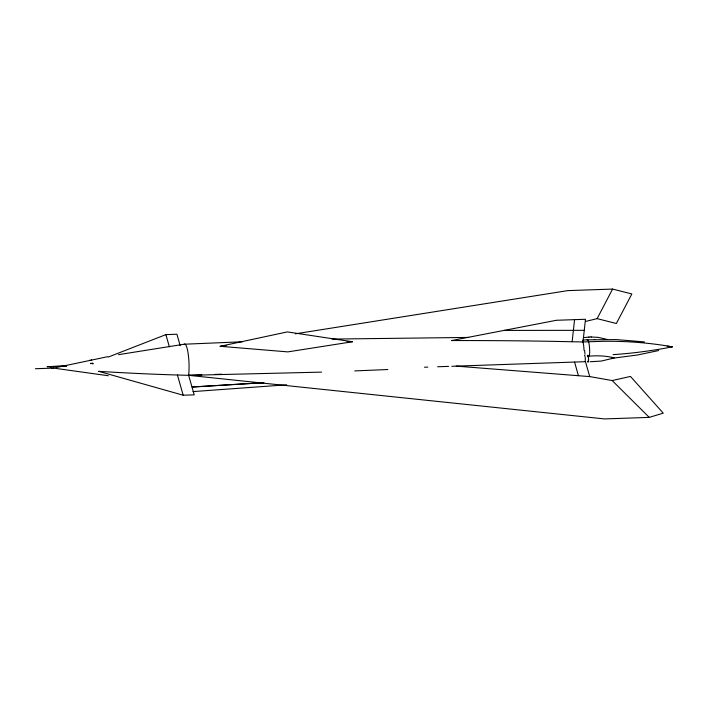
<?xml version="1.0" encoding="UTF-8"?>
<svg xmlns="http://www.w3.org/2000/svg" width="708" height="708" viewBox="0 0 708 708"><rect width="100%" height="100%" fill="white"/><g stroke="black" fill="none" stroke-linecap="round" stroke-linejoin="round"><path stroke-width="1.06" d="M66.57 366.116L47.117 366.691L66.561 365.859M89.553 360.23L89.606 360.363A3.425 0.655 88 0 0 89.695 360.469L91.553 360.248M53.764 366.425L53.578 368.098L35.4 368.718M572.135 341.743L574.569 319.653M582.976 341.964L585.481 319.281L556.399 320.281L451.492 340.566A4273.063 3332.892 -15.9 0 1 550.169 341.3L582.976 341.964L602.862 341.309A322.078 251.207 -15.9 0 1 672.361 346.814A322.078 192.027 6.3 0 1 645.501 351.327L638.651 352.221A322.078 192.027 6.3 0 1 617.792 354.31L613.075 354.646M597.11 318.635L612.606 289.076L631.846 293.953L616.349 323.512L597.11 318.635L585.383 321.494M108.28 357.053L165.884 334.619L176.92 334.247L180.159 345.601M611.907 358.522L601.26 361.071L590.127 361.744M118.546 354.664L184.133 344.221A19.55 3.717 88 0 1 188.169 353.655A19.55 3.717 88 0 1 188.655 375.329L194.222 394.843L183.186 395.223L98.633 371.328A1501.119 895 6.3 0 0 177.416 375.01L188.655 375.329L604.455 418.924L649.245 417.384L663.228 413.153L630.474 376.444L612.163 380.541L589.72 376.594L456.235 366.125M658.688 350.531L637.864 354.929L611.694 358.372M220.153 346.3L287.333 331.91L352.504 341.752L287.846 351.885L220.153 346.3L226.604 345.539M107.678 356.69L53.578 368.098L108.333 375.753M295.298 333.831L567.816 290.616L612.606 289.076M584.357 337.566L589.021 337.07M193.018 391.595L286.731 384.798M263.695 382.674L192.054 387.028L263.836 382.709M184.133 344.221L242.57 341.778M591.1 336.99L598.021 337.344L606.783 339.291M644.43 341.911L616.119 339.575L587.153 339.858A9.965 1.894 88 0 1 589.206 344.672A9.965 1.894 88 0 1 589.454 355.726M594.269 339.548L594.764 339.53M354.743 370.904L387.834 369.532M588.844 337.079L591.277 336.981M584.268 330.326L503.946 330.424M582.95 339.999L587.649 339.84M90.562 363.31A3.115 0.593 88 0 1 90.615 363.655L90.597 363.753A3.115 0.593 88 0 1 90.544 363.408L92.819 363.231A3.115 0.593 88 0 1 92.872 363.576L92.898 363.903M611.73 357.549L613.978 357.788L611.8 357.867M201.904 374.877L188.655 375.329L321.609 372.116M215.152 374.417L221.781 374.187M424.499 367.213L427.782 367.107M437.632 366.762L448.58 366.39M451.863 366.275L585.463 361.682L589.72 376.594M331.972 339.079L468.608 337.433M347.035 341.522L352.504 341.752M49.728 366.664L52.357 368.133M612.163 380.541L649.245 417.384M91.518 360.204L91.429 360.248A3.425 0.655 88 0 0 91.544 360.407L91.429 360.248M574.551 362.054L578.445 375.709M165.884 334.619L169.354 346.796M177.416 375.01L183.186 395.223M92.881 363.841L92.854 363.673A3.115 0.593 88 0 1 92.801 363.328L92.783 363.222M588.153 356.257L588.162 356.301A65.552 51.126 -15.9 0 1 613.978 357.788M584.631 350.672L585.012 354.195M588.021 355.92A2.991 0.566 88 0 1 588.463 359.806A2.991 0.566 88 0 1 587.773 361.452M587.72 355.726A2.991 0.566 88 0 1 587.87 355.726M667.21 346.239A322.078 192.027 6.3 0 1 672.361 346.814M582.507 340.681A9.965 1.894 88 0 1 584.011 350.274M584.436 355.381A3.451 0.655 88 0 1 585.082 356.673M585.197 357.452A3.451 0.655 88 0 1 585.135 361.514M587.401 355.965A3.451 0.655 88 0 1 588.304 356.336A3.451 0.655 88 0 1 588.463 360.991A3.451 0.655 88 0 1 587.596 361.443"/></g></svg>
